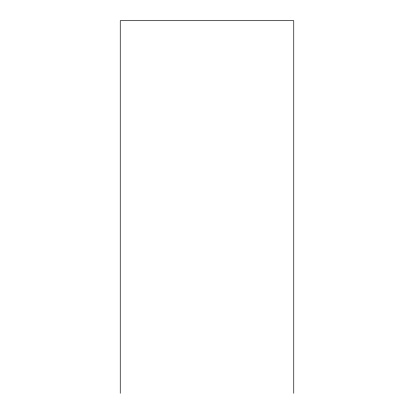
<?xml version="1.0" encoding="UTF-8"?>
<svg xmlns="http://www.w3.org/2000/svg" width="414" height="414" viewBox="0 0 414 414"><rect width="100%" height="100%" fill="white"/><g stroke="black" fill="none" stroke-linecap="round" stroke-linejoin="round"><path stroke-width="0.62" d="M293.754 393.3L293.754 20.7L120.246 20.7L120.246 393.3"/></g></svg>
